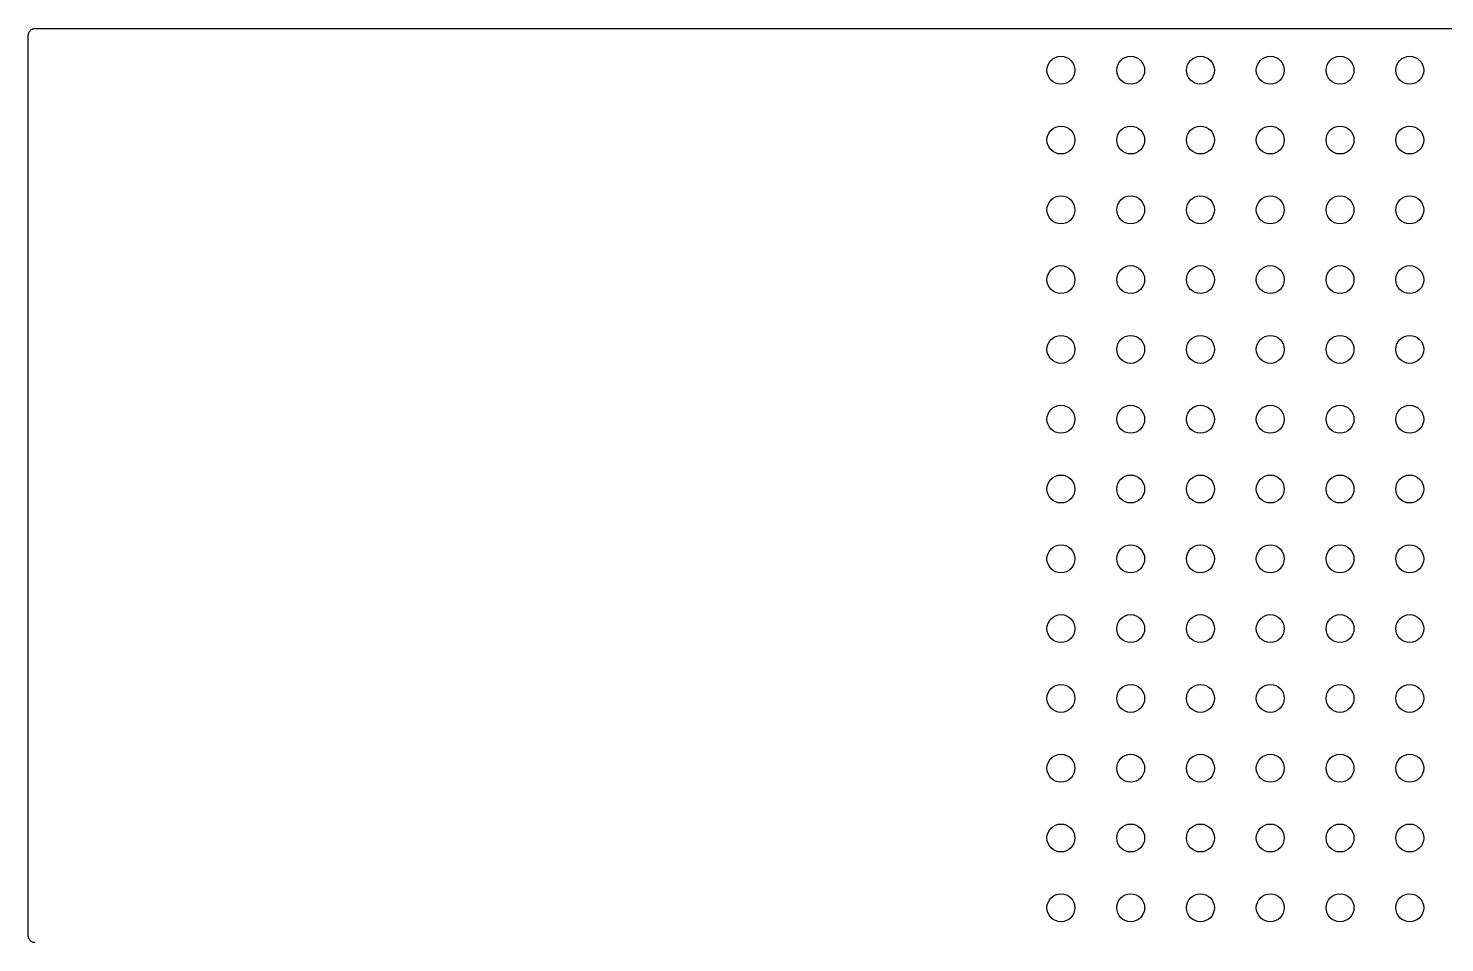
# Model space of a CAD drawing. Extents: x 73.2 to 146.9, y -82.5 to -28.5.
# Drawn here: x 103.7 to 124, y -49.5 to -36.4 of the extents above; entities that cross this region are included whole.
import ezdxf

# ---------------------------------------------------------------- set-up
doc = ezdxf.new("R2010")
doc.units = 0
doc.header["$MEASUREMENT"] = 0
doc.layers.add('BLACK', color=7, linetype='CONTINUOUS')

msp = doc.modelspace()

# ---------------------------------------------------------------- linework, layer by layer
at = {"layer": 'BLACK', "linetype": 'CONTINUOUS'}
for p, q in [((103.7, -36.4986), (103.701, -36.4893)), ((103.7, -36.4993), (103.7, -36.4986)), ((103.7, -36.5), (103.7, -36.4993)), ((103.7, -36.4993), (103.7, -36.4993)), ((103.7, -36.4993), (103.7, -36.4993)), ((103.7, -49.4), (103.7, -36.5)), ((103.701, -36.4893), (103.702, -36.4799)), ((103.702, -36.4792), (103.705, -36.4702)), ((103.702, -36.4796), (103.702, -36.4792)), ((103.702, -36.4799), (103.702, -36.4796)), ((103.705, -36.4702), (103.708, -36.4612)), ((103.708, -36.4606), (103.713, -36.4523)), ((103.708, -36.4609), (103.708, -36.4606)), ((103.708, -36.4612), (103.708, -36.4609)), ((103.713, -36.4523), (103.717, -36.4441)), ((103.717, -36.4435), (103.724, -36.4363)), ((103.717, -36.4438), (103.717, -36.4435)), ((103.717, -36.4441), (103.717, -36.4438)), ((103.724, -36.4363), (103.73, -36.429)), ((103.73, -36.4286), (103.737, -36.4227)), ((103.73, -36.4288), (103.73, -36.4286)), ((103.73, -36.429), (103.73, -36.4288)), ((103.737, -36.4227), (103.745, -36.4167)), ((103.745, -36.4163), (103.754, -36.412)), ((103.745, -36.4165), (103.745, -36.4163)), ((103.745, -36.4167), (103.745, -36.4165)), ((103.754, -36.412), (103.762, -36.4075)), ((103.762, -36.4074), (103.763, -36.4073)), ((103.762, -36.4075), (103.762, -36.4074)), ((103.763, -36.4073), (103.772, -36.4046)), ((103.772, -36.4046), (103.781, -36.4019)), ((103.781, -36.4018), (103.791, -36.4009)), ((103.781, -36.4019), (103.781, -36.4018)), ((103.781, -36.4019), (103.781, -36.4019)), ((103.791, -36.4009), (103.8, -36.4)), ((103.8, -36.4), (133, -36.4)), ((103.701, -49.4093), (103.7, -49.4)), ((103.702, -49.4187), (103.701, -49.4093)), ((103.702, -49.4191), (103.702, -49.4187)), ((103.702, -49.4194), (103.702, -49.4191)), ((103.705, -49.4285), (103.702, -49.4194)), ((103.707, -49.4375), (103.705, -49.4285)), ((103.707, -49.4378), (103.707, -49.4375)), ((103.708, -49.4381), (103.707, -49.4378)), ((103.712, -49.4465), (103.708, -49.4381)), ((103.716, -49.4548), (103.712, -49.4465)), ((103.717, -49.455), (103.716, -49.4548)), ((103.717, -49.4553), (103.717, -49.455)), ((103.723, -49.4626), (103.717, -49.4553)), ((103.729, -49.47), (103.723, -49.4626)), ((103.729, -49.4702), (103.729, -49.47)), ((103.729, -49.4705), (103.729, -49.4702)), ((103.736, -49.4765), (103.729, -49.4705)), ((103.744, -49.4825), (103.736, -49.4765)), ((103.744, -49.4827), (103.744, -49.4825)), ((103.744, -49.4829), (103.744, -49.4827)), ((103.752, -49.4874), (103.744, -49.4829)), ((103.761, -49.4919), (103.752, -49.4874)), ((103.761, -49.492), (103.761, -49.4919)), ((103.761, -49.4922), (103.761, -49.492)), ((103.77, -49.495), (103.761, -49.4922)), ((103.779, -49.4978), (103.77, -49.495)), ((103.78, -49.4979), (103.779, -49.4978)), ((103.78, -49.498), (103.78, -49.4979)), ((103.789, -49.4989), (103.78, -49.498)), ((103.799, -49.5), (103.789, -49.4989))]:
    msp.add_line(p, q, dxfattribs=at)
at = {"layer": 'BLACK'}
for centre in [(118.5, -37), (119.5, -37), (120.5, -37), (121.5, -37), (122.5, -37), (123.5, -37), (118.5, -38), (119.5, -38), (120.5, -38), (121.5, -38), (122.5, -38), (123.5, -38), (118.5, -39), (119.5, -39), (120.5, -39), (121.5, -39), (122.5, -39), (123.5, -39), (118.5, -40), (119.5, -40), (120.5, -40), (121.5, -40), (122.5, -40), (123.5, -40), (118.5, -41), (119.5, -41), (120.5, -41), (121.5, -41), (122.5, -41), (123.5, -41), (118.5, -42), (119.5, -42), (120.5, -42), (121.5, -42), (122.5, -42), (123.5, -42), (118.5, -43), (119.5, -43), (120.5, -43), (121.5, -43), (122.5, -43), (123.5, -43), (118.5, -44), (119.5, -44), (120.5, -44), (121.5, -44), (122.5, -44), (123.5, -44), (118.5, -45), (119.5, -45), (120.5, -45), (121.5, -45), (122.5, -45), (123.5, -45), (118.5, -46), (119.5, -46), (120.5, -46), (121.5, -46), (122.5, -46), (123.5, -46), (118.5, -47), (119.5, -47), (120.5, -47), (121.5, -47), (122.5, -47), (123.5, -47), (118.5, -48), (119.5, -48), (120.5, -48), (121.5, -48), (122.5, -48), (123.5, -48), (118.5, -49), (119.5, -49), (120.5, -49), (121.5, -49), (122.5, -49), (123.5, -49)]:
    msp.add_circle(centre, 0.2, dxfattribs=at)

doc.saveas('drawing.dxf')
